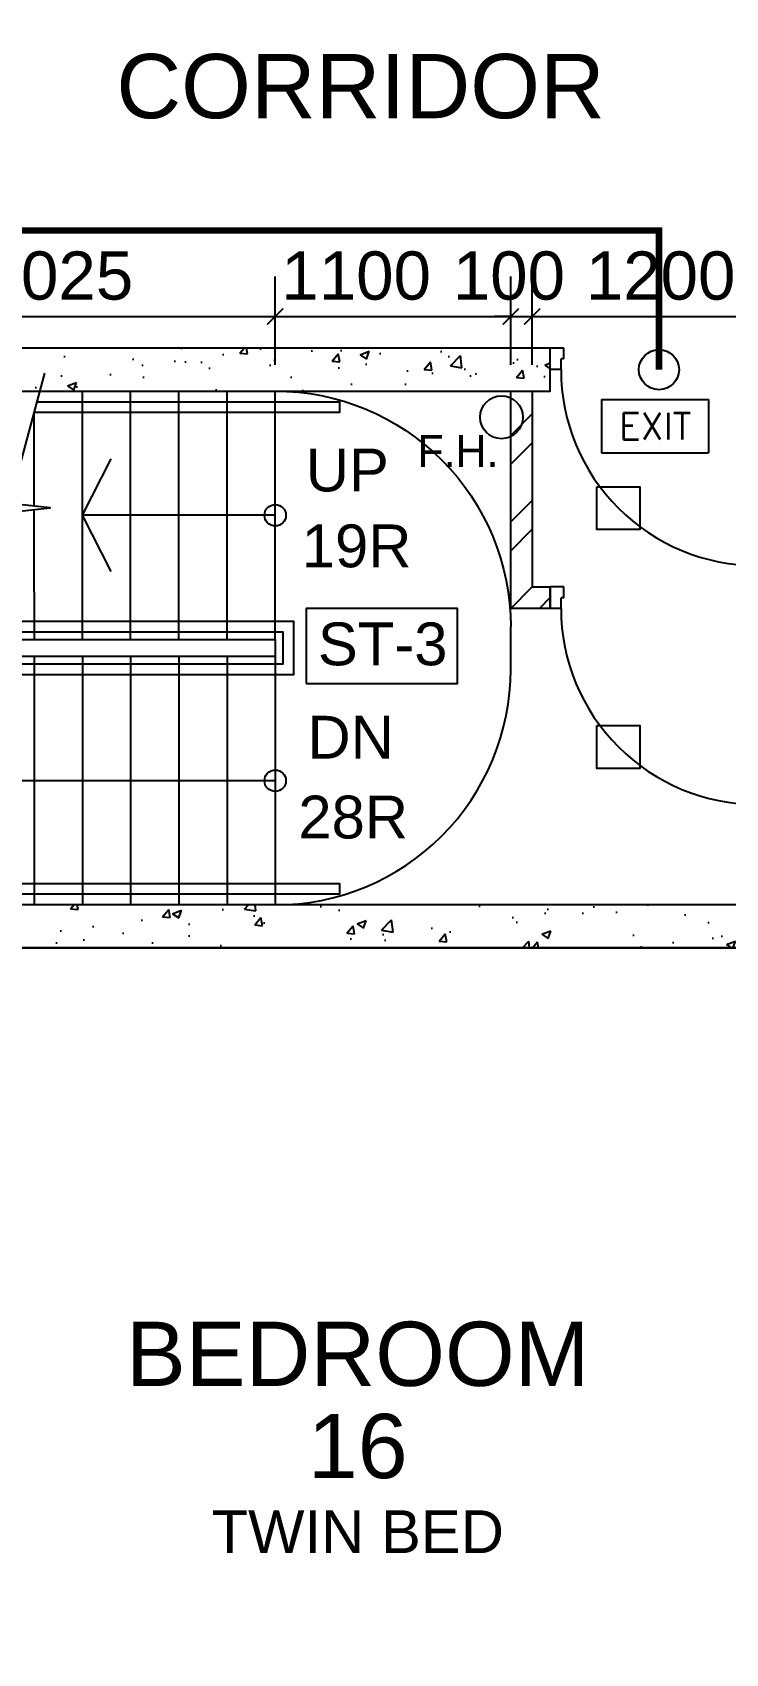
# Model space of a CAD drawing. Header units: millimetres. Extents: x 0 to 69068, y 299 to 37257.
# Drawn here: x 16941 to 20179, y 9476 to 17047 of the extents above; entities that cross this region are included whole.
import ezdxf
from ezdxf.enums import TextEntityAlignment as Align

# ---------------------------------------------------------------- set-up
doc = ezdxf.new("R2010")
doc.units = ezdxf.units.MM
doc.layers.get('Defpoints').update_dxf_attribs({"color": 8})
for name, color, linetype in [('ARC 08200_OS', 8, 'Continuous'), ('Door', 8, 'Continuous'), ('EXIT SIGN', 8, 'Continuous'), ('FSD', 8, 'Continuous'), ('GBP Dim', 8, 'Continuous'), ('GBP Text 200', 8, 'Continuous'), ('GBP Text 250', 8, 'Continuous'), ('hatch', 8, 'Continuous'), ('STAIR', 8, 'Continuous'), ('TEXT', 8, 'Continuous'), ('WALL-NEW', 8, 'Continuous'), ('WALL-STRUCTURE', 8, 'Continuous'), ('zzz-room mix', 8, 'Continuous')]:
    doc.layers.add(name, color=color, linetype=linetype)
doc.styles.add('BH', font='arial.ttf')
doc.styles.add('ROMANS', font='romans.shx')
doc.styles.add('SWIS721LT750', font='swissl.ttf')
doc.dimstyles.new('200 GBP', dxfattribs={"dimscale": 1.5, "dimtxt": 150, "dimasz": 50, "dimexe": 125, "dimexo": 50, "dimgap": 50, "dimtad": 1, "dimdec": 0, "dimzin": 0, "dimdsep": 46, "dimtxsty": 'BH', "dimblk": 'ARCHTICK', "dimcen": 0.09, "dimdle": 125, "dimclrd": 9, "dimclre": 9, "dimclrt": 1, "dimadec": 0, "dimazin": 0, "dimtfac": 1, "dimtdec": 0, "dimtix": 1, "dimtmove": 2, "dimatfit": 3, "dimldrblk": 'ARCHTICK', "dimfxl": 300, "dimfxlon": 1, "dimtolj": 1, "dimtzin": 0, "dimarcsym": 0})

# ---------------------------------------------------------------- blocks, each defined once
blk = doc.blocks.new('DR1CM')
at = {"layer": 'Door'}
blk.add_arc((0, 0), 1, 0, 90, dxfattribs=at)
blk = doc.blocks.new('DR1CR2')
at = {"layer": 'Door'}
for p, q in [((-50, 0), (-50, -50)), ((-50, 0), (0, 0)), ((0, 0), (0, -75)), ((-62.5, -50), (-50, -50)), ((-62.5, -50), (-62.5, -100)), ((0, -75), (0, -100)), ((-62.5, -100), (0, -100))]:
    blk.add_line(p, q, dxfattribs=at)
blk = doc.blocks.new('FSEX-V01')
for p, q in [((0, 300), (0, 0)), ((0, 300), (600, 300)), ((600, 300), (600, 0)), ((0, 0), (600, 0))]:
    blk.add_line(p, q)
at = {"style": 'ROMANS'}
blk.add_text('EXIT', height=150, dxfattribs=at).set_placement((300, 150), align=Align.MIDDLE)
blk = doc.blocks.new('_ArchTick')
at = {"color": 0, "const_width": 0.1}
blk.add_lwpolyline([(0.5, 0.5), (-0.5, -0.5)], dxfattribs=at)
blk = doc.blocks.new('*D312')
at = {"layer": 'Defpoints', "color": 0, "transparency": 16777216}
for p in [(20799.4, 18931), (22219, 16622.5), (21542.5, 16206.5)]:
    blk.add_point(p, dxfattribs=at)
at = {"layer": 'GBP Dim', "color": 9, "lineweight": -2, "transparency": 16777216}
for p, q in [((20314.5, 18632.9), (19963.2, 18416.8)), ((20024.7, 18674.8), (21640.7, 16046.8)), ((21734.1, 16324.3), (21382.8, 16108.3))]:
    blk.add_line(p, q, dxfattribs=at)
at = {"layer": 'GBP Dim', "color": 9, "lineweight": -2, "transparency": 16777216, "xscale": 75, "yscale": 75, "zscale": 75}
for p, rotation in [((20122.9, 18515), 121.5887666786608), ((21542.5, 16206.5), 301.5887666786608)]:
    blk.add_blockref('_ArchTick', p, dxfattribs=dict(at, rotation=rotation))
at = {"layer": 'GBP Dim', "transparency": 16777216, "insert": (20994.4, 17460.2), "char_height": 225, "attachment_point": 5, "rotation": 301.58877, "style": 'BH'}
blk.add_mtext('\\A1;2710', dxfattribs=at)
blk = doc.blocks.new('*D347')
at = {"layer": 'Defpoints', "color": 0, "transparency": 16777216}
for p in [(18075, 15720.5), (16050, 15322.5), (18075, 15322.5)]:
    blk.add_point(p, dxfattribs=at)
at = {"layer": 'GBP Dim', "color": 9, "lineweight": -2, "transparency": 16777216}
for p, q in [((16050, 15495.5), (16050, 15908)), ((18075, 15495.5), (18075, 15908)), ((15862.5, 15720.5), (18262.5, 15720.5))]:
    blk.add_line(p, q, dxfattribs=at)
at = {"layer": 'GBP Dim', "color": 9, "lineweight": -2, "transparency": 16777216, "xscale": 75, "yscale": 75, "zscale": 75, "rotation": 180}
blk.add_blockref('_ArchTick', (16050, 15720.5), dxfattribs=at)
at = {"layer": 'GBP Dim', "color": 9, "lineweight": -2, "transparency": 16777216, "xscale": 75, "yscale": 75, "zscale": 75}
blk.add_blockref('_ArchTick', (18075, 15720.5), dxfattribs=at)
at = {"layer": 'GBP Dim', "transparency": 16777216, "insert": (17062.5, 15910.4), "char_height": 225, "attachment_point": 5, "style": 'BH'}
blk.add_mtext('\\A1;2025', dxfattribs=at)
blk = doc.blocks.new('*D348')
at = {"layer": 'Defpoints', "color": 0, "transparency": 16777216}
for p in [(19175, 15720.5), (18075, 15322.5), (19175, 15322.5)]:
    blk.add_point(p, dxfattribs=at)
at = {"layer": 'GBP Dim', "color": 9, "lineweight": -2, "transparency": 16777216}
for p, q in [((18075, 15495.5), (18075, 15908)), ((19175, 15495.5), (19175, 15908)), ((17887.5, 15720.5), (19362.5, 15720.5))]:
    blk.add_line(p, q, dxfattribs=at)
at = {"layer": 'GBP Dim', "color": 9, "lineweight": -2, "transparency": 16777216, "xscale": 75, "yscale": 75, "zscale": 75, "rotation": 180}
blk.add_blockref('_ArchTick', (18075, 15720.5), dxfattribs=at)
at = {"layer": 'GBP Dim', "color": 9, "lineweight": -2, "transparency": 16777216, "xscale": 75, "yscale": 75, "zscale": 75}
blk.add_blockref('_ArchTick', (19175, 15720.5), dxfattribs=at)
at = {"layer": 'GBP Dim', "transparency": 16777216, "insert": (18453.1, 15910.4), "char_height": 225, "attachment_point": 5, "style": 'BH'}
blk.add_mtext('\\A1;1100', dxfattribs=at)
blk = doc.blocks.new('*D349')
at = {"layer": 'Defpoints', "color": 0, "transparency": 16777216}
for p in [(19275, 15720.5), (19175, 15322.5), (19275, 15322.5)]:
    blk.add_point(p, dxfattribs=at)
at = {"layer": 'GBP Dim', "color": 9, "lineweight": -2, "transparency": 16777216}
for p, q in [((19175, 15495.5), (19175, 15908)), ((19275, 15495.5), (19275, 15908)), ((19175, 15720.5), (19100, 15720.5)), ((19175, 15720.5), (19275, 15720.5)), ((19275, 15720.5), (19350, 15720.5))]:
    blk.add_line(p, q, dxfattribs=at)
at = {"layer": 'GBP Dim', "color": 9, "lineweight": -2, "transparency": 16777216, "xscale": 75, "yscale": 75, "zscale": 75}
blk.add_blockref('_ArchTick', (19175, 15720.5), dxfattribs=at)
at = {"layer": 'GBP Dim', "color": 9, "lineweight": -2, "transparency": 16777216, "xscale": 75, "yscale": 75, "zscale": 75, "rotation": 180}
blk.add_blockref('_ArchTick', (19275, 15720.5), dxfattribs=at)
at = {"layer": 'GBP Dim', "transparency": 16777216, "insert": (19166.5, 15910.4), "char_height": 225, "attachment_point": 5, "style": 'BH'}
blk.add_mtext('\\A1;100', dxfattribs=at)
blk = doc.blocks.new('*D350')
at = {"layer": 'Defpoints', "color": 0, "transparency": 16777216}
for p in [(20475, 15720.5), (19275, 15322.5), (20475, 15322.5)]:
    blk.add_point(p, dxfattribs=at)
at = {"layer": 'GBP Dim', "color": 9, "lineweight": -2, "transparency": 16777216}
for p, q in [((19275, 15495.5), (19275, 15908)), ((20475, 15495.5), (20475, 15908)), ((19087.5, 15720.5), (20662.5, 15720.5))]:
    blk.add_line(p, q, dxfattribs=at)
at = {"layer": 'GBP Dim', "color": 9, "lineweight": -2, "transparency": 16777216, "xscale": 75, "yscale": 75, "zscale": 75, "rotation": 180}
blk.add_blockref('_ArchTick', (19275, 15720.5), dxfattribs=at)
at = {"layer": 'GBP Dim', "color": 9, "lineweight": -2, "transparency": 16777216, "xscale": 75, "yscale": 75, "zscale": 75}
blk.add_blockref('_ArchTick', (20475, 15720.5), dxfattribs=at)
at = {"layer": 'GBP Dim', "transparency": 16777216, "insert": (19875, 15910.4), "char_height": 225, "attachment_point": 5, "style": 'BH'}
blk.add_mtext('\\A1;1200', dxfattribs=at)

msp = doc.modelspace()

# ---------------------------------------------------------------- hatches: boundary and pattern name
at = {"layer": 'hatch'}
h = msp.add_hatch(dxfattribs=at)
h.set_pattern_fill('AR-CONC', color=256, scale=60, angle=0.00004, style=0)
h.set_pattern_definition([(50, (-2500, -11527.6), (430.356, -37.651), [45, -495]), (355, (-2500, -11527.6), (-83.251, 451.315), [36, -396]), (100.4515, (-2464.14, -11530.73), (347.105, 413.6642), [38.244, -420.6853]), (46.1842, (-2500, -11407.6), (640.345, -99.311), [67.5, -742.5]), (96.6357, (-2446.64, -11415.87), (560.797, 584.472), [57.366, -631.028]), (351.1842, (-2500, -11407.6), (560.797, 584.472), [54, -594]), (21, (-2440, -11437.6), (358.1444, -241.571), [45, -495]), (326, (-2440, -11437.6), (145.989, 435.09), [36, -396]), (71.4515, (-2410.15, -11457.72), (504.1333, 193.519), [38.244, -420.6853]), (37.50004, (-2500, -11527.59), (7.2958, 199.7363), [0, -391.2, 0, -402, 0, -397.5]), (7.50004, (-2500, -11527.6), (157.8416, 236.6471), [0, -229.2, 0, -382.2, 0, -151.5]), (327.50004, (-2633.8, -11527.59), (320.2935, -13.5327), [0, -150, 0, -468, 0, -621]), (317.5, (-2693.8, -11527.6), (349.9117, 60.0632), [0, -195, 0, -310.8, 0, -441])])
h.paths.add_polyline_path([(14750, 12772.5), (20675, 12772.5), (20675, 15472.5), (20675, 15572.5), (20475, 15572.5), (20475, 15472.5), (20475, 12972.5), (14950, 12972.5), (14950, 15372.5), (19360, 15372.5), (19360, 15572.5), (14750, 15572.5)])
h = msp.add_hatch(dxfattribs=at)
h.set_pattern_fill('ANSI32', color=256, scale=30, style=0)
h.set_pattern_definition([(45, (19175.02, 14357.47), (-202.056, 202.056), []), (45, (19309.72, 14357.47), (-202.056, 202.056), [])])
edge = h.paths.add_edge_path()
edge.add_line((19275, 15372.5), (19275, 14457.5))
edge.add_line((19275, 14457.5), (19360, 14457.5))
edge.add_line((19360, 14457.5), (19360, 14357.5))
edge.add_line((19360, 14357.5), (19175, 14357.5))
edge.add_line((19175, 14357.5), (19175, 15372.5))

# ---------------------------------------------------------------- linework, layer by layer
at = {"layer": 'ARC 08200_OS', "ltscale": 25, "const_width": 30}
msp.add_lwpolyline([(19867.5, 15472.4), (19867.5, 16122.5), (11725, 16122.5), (11725, 20422.5), (11725, 20422.5), (12200, 23772.5)], dxfattribs=at)
at = {"layer": 'ARC 08200_OS', "ltscale": 25}
msp.add_circle((19867.5, 15472.4), 93.7, dxfattribs=at)
at = {"layer": 'FSD'}
for points in [[(19578, 14925.5), (19778, 14925.5), (19778, 14725.5), (19578, 14725.5), (19578, 14925.5)], [(19578, 13810.5), (19778, 13810.5), (19778, 13610.5), (19578, 13610.5), (19578, 13810.5)]]:
    msp.add_lwpolyline(points, dxfattribs=at)
msp.add_circle((19132.1, 15250), 100, dxfattribs=at)
at = {"layer": 'STAIR'}
for points in [[(16652.9, 14163.8), (16813.6, 14763.4), (16626.1, 14783.6), (16824.9, 14805.5), (17023.7, 14827.4), (16836.2, 14847.6), (16999.1, 15455.5)], [(17175, 14212.5), (17175, 15372.5)], [(17400, 14212.5), (17400, 15372.5)], [(17625, 14212.5), (17625, 15372.5)], [(17850, 14212.5), (17850, 15372.5)], [(18075, 14212.5), (18075, 15372.5)], [(16858.6, 15272.5), (15025, 15272.5), (15025, 13072.5), (18375, 13072.5), (18375, 13022.5), (14975, 13022.5), (14975, 15322.5), (16872, 15322.5)], [(16963.4, 15322.5), (18375, 15322.5), (18375, 15272.5), (16950, 15272.5)], [(16950, 14835.4), (16950, 15272.5)], [(17309.6, 14529.1), (17175, 14792.5), (17309.6, 15055.8)], [(18075, 13552.5), (15500, 13552.5), (15500, 14792.5), (16500, 14792.5)], [(16950, 14432.8), (16950, 14819.3)], [(18075, 14792.5), (17175, 14792.5)], [(16950, 14432.8), (16950, 14212.5)], [(16688.8, 14297.5), (18160, 14297.5), (18160, 14047.5), (16950, 14047.5), (15965, 14047.5), (15965, 14297.5), (16597.3, 14297.5)], [(16675.4, 14247.5), (18110, 14247.5), (18110, 14097.5), (16963.4, 14097.5), (16015, 14097.5), (16015, 14247.5), (16583.9, 14247.5)], [(16950, 14132.5), (16950, 12972.5)], [(17175, 14132.5), (17175, 12972.5)], [(17400, 14132.5), (17400, 12972.5)], [(17625, 14132.5), (17625, 12972.5)], [(17850, 14132.5), (17850, 12972.5)], [(18075, 14132.5), (18075, 12972.5)]]:
    msp.add_lwpolyline(points, dxfattribs=at)
at = {"layer": 'STAIR', "ltscale": 0.1}
for points in [[(18075, 15372.5, -0.414214), (19175, 14272.5)], [(18075, 12972.5, 0.414214), (19175, 14072.5)]]:
    msp.add_lwpolyline(points, format="xyb", dxfattribs=at)
at = {"layer": 'STAIR', "ltscale": 0.3}
msp.add_lwpolyline([(19175, 14072.5), (19175, 14272.5)], dxfattribs=at)
at = {"layer": 'STAIR'}
msp.add_lwpolyline([(16050, 14212.5), (18075, 14212.5), (18075, 14132.5), (16050, 14132.5)], close=True, dxfattribs=at)
for centre in [(18075, 14792.5), (18075, 13552.5)]:
    msp.add_circle(centre, 50, dxfattribs=at)
at = {"layer": 'TEXT'}
msp.add_lwpolyline([(18220, 14006.7), (18926.3, 14006.7), (18926.3, 14357.5), (18220, 14357.5)], close=True, dxfattribs=at)
at = {"layer": 'WALL-NEW'}
for points in [[(19275, 15372.5), (19275, 14457.5), (19360, 14457.5), (19360, 14357.5), (19175, 14357.5), (19175, 15372.5)], [(19175, 15372.5), (19275, 15372.5)]]:
    msp.add_lwpolyline(points, dxfattribs=at)
at = {"layer": 'WALL-STRUCTURE'}
msp.add_lwpolyline([(16600, 10072.5), (16600, 10072.5), (16600, 12772.5), (20675, 12772.5), (20675, 15472.5), (20675, 15572.5), (20475, 15572.5), (20475, 15472.5), (20475, 12972.5), (14950, 12972.5), (14950, 15372.5), (19360, 15372.5), (19360, 15572.5), (14750, 15572.5), (14750, 12772.5), (16400.9, 12772.5), (16400.9, 10072.5), (16600, 10072.5)], dxfattribs=at)
at = {"layer": 'zzz-room mix'}
msp.add_lwpolyline([(16600, 8597.4), (21800, 8597.4), (21800, 9672.5), (22300, 9672.4), (22300, 11672.3), (21800, 11672.5), (21800, 14922.5), (20675, 14922.5), (20675, 12772.5), (16600, 12772.5)], close=True, dxfattribs=at)

# ---------------------------------------------------------------- block references
at = {"layer": 'Door', "rotation": 180.0000416214653}
for p in [(19360, 15472.5), (19360, 14357.5)]:
    msp.add_blockref('DR1CR2', p, dxfattribs=at)
at = {"layer": 'Door', "xscale": 915.0000000000093, "yscale": 915.0000000000093, "zscale": 915.0000000000093, "rotation": 180.0000416266846}
for p in [(20325, 15472.5), (20325, 14357.5)]:
    msp.add_blockref('DR1CM', p, dxfattribs=at)
at = {"layer": 'EXIT SIGN', "xscale": 0.8333333332557231, "yscale": 0.8333333332557231, "zscale": 0.8333333332557231}
msp.add_blockref('FSEX-V01', (19599.2, 15083.7), dxfattribs=at)

# ---------------------------------------------------------------- texts
at = {"layer": 'FSD', "insert": (18739, 15017.3), "char_height": 150, "width": 1512.981, "attachment_point": 7, "style": 'SWIS721LT750'}
msp.add_mtext('{\\fUnivers|b0|i0|c0|p34;F.H.}', dxfattribs=at)
at = {"layer": 'GBP Text 200', "style": 'BH'}
msp.add_text('TWIN BED', height=200, dxfattribs=at).set_placement((18460.5, 9945.5), align=Align.CENTER)
at = {"layer": 'GBP Text 250', "style": 'BH'}
msp.add_text('CORRIDOR', height=300, dxfattribs=at).set_placement((17333, 16646.8))
for s, p in [('BEDROOM', (18460.5, 10726.2)), ('16', (18460.5, 10295.5))]:
    msp.add_text(s, height=300, dxfattribs=at).set_placement(p, align=Align.CENTER)
at = {"layer": 'TEXT', "style": 'BH'}
for s, p in [('UP', (18218, 14903.6)), ('19R', (18199, 14549.5)), ('ST-3', (18274.4, 14091.7)), ('DN', (18225.6, 13655.9)), ('28R', (18183.1, 13283))]:
    msp.add_text(s, height=200, dxfattribs=at).set_placement(p)

# ---------------------------------------------------------------- dimensions: what is measured, and where the dimension line sits
at = {"layer": 'GBP Dim'}
dim = msp.add_aligned_dim(p1=(20799.4, 18931), p2=(22219, 16622.5), distance=-794.2, dimstyle='200 GBP', override={"dimclrt": 256, "dimfxl": 150}, dxfattribs=at)
dim.commit()
dim.dimension.update_dxf_attribs({"geometry": '*D312', "text_midpoint": (20994.4, 17460.2)})
for base, p1, p2, picture, middle in [((18075, 15720.5), (16050, 15322.5), (18075, 15322.5), '*D347', (17062.5, 15910.4)), ((20475, 15720.5), (19275, 15322.5), (20475, 15322.5), '*D350', (19875, 15910.4))]:
    dim = msp.add_linear_dim(base=base, p1=p1, p2=p2, dimstyle='200 GBP', override={"dimclrt": 256, "dimfxl": 150}, dxfattribs=at)
    dim.commit()
    dim.dimension.update_dxf_attribs({"geometry": picture, "text_midpoint": middle})
for base, p1, p2, picture, middle in [((19175, 15720.5), (18075, 15322.5), (19175, 15322.5), '*D348', (18453.1, 15910.4)), ((19275, 15720.5), (19175, 15322.5), (19275, 15322.5), '*D349', (19166.5, 15910.4))]:
    dim = msp.add_linear_dim(base=base, p1=p1, p2=p2, dimstyle='200 GBP', override={"dimclrt": 256, "dimfxl": 150}, dxfattribs=at)
    dim.commit()
    dim.dimension.update_dxf_attribs({"geometry": picture, "text_midpoint": middle, "dimtype": 160})

doc.saveas('drawing.dxf')
